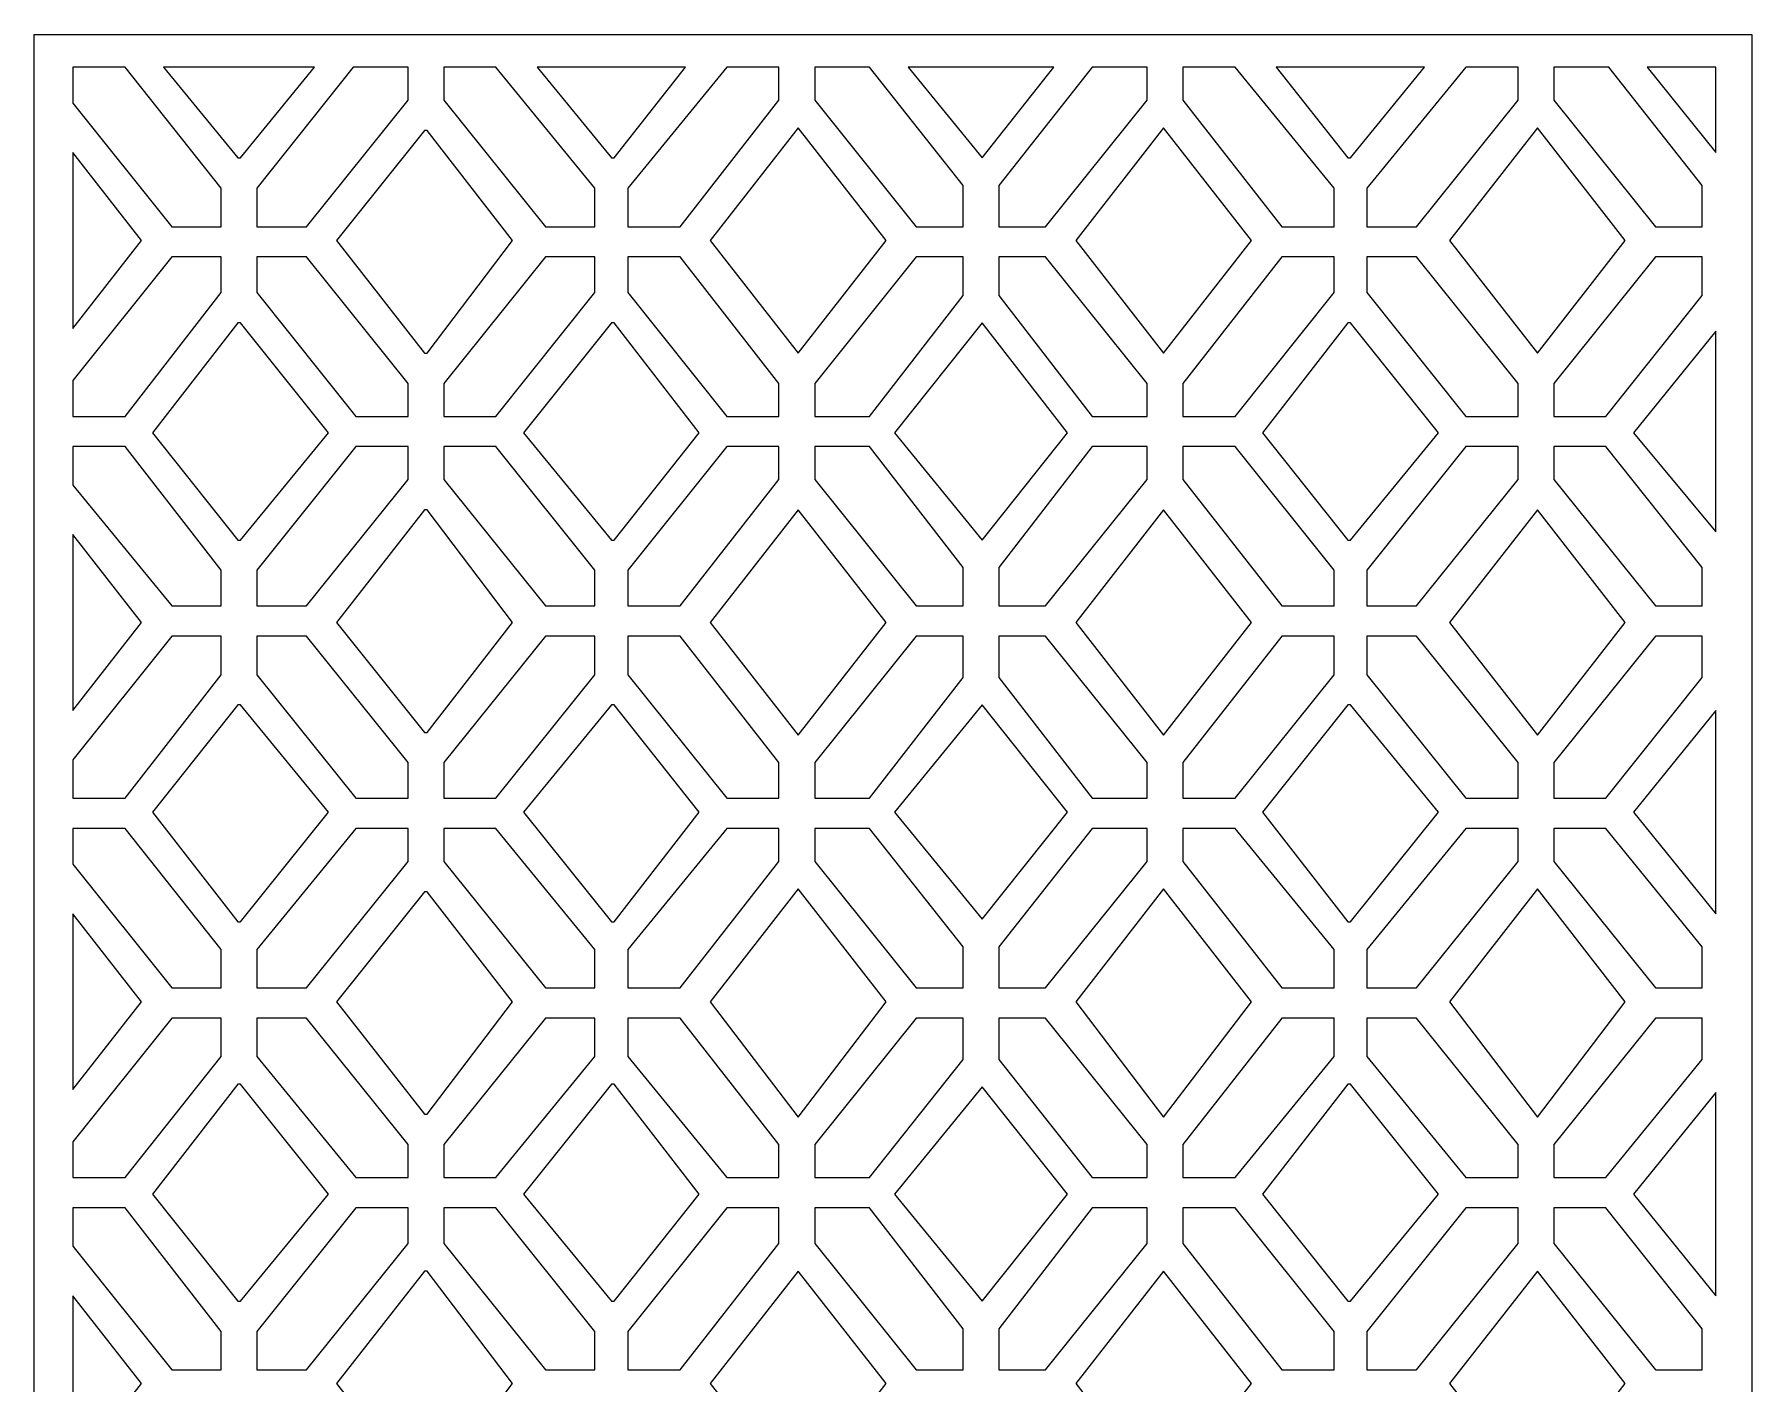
# Model space of a CAD drawing. Extents: x -66030 to 95157, y -13132 to 45879.
# Drawn here: x 37475 to 39916, y 26340 to 28258 of the extents above; entities that cross this region are included whole.
import ezdxf

# ---------------------------------------------------------------- set-up
doc = ezdxf.new("R2010")
doc.units = 0
doc.header["$LTSCALE"] = 100
doc.header["$MEASUREMENT"] = 0
doc.layers.get('0').update_dxf_attribs({"linetype": 'CONTINUOUS'})

msp = doc.modelspace()

# ---------------------------------------------------------------- linework, layer by layer
at = {"lineweight": 0}
for points in [[(39916.1, 24422.6), (37474.8, 24422.6), (37474.8, 28258.2), (39916.1, 28258.2), (39916.1, 24422.6)], [(39916.1, 24422.6), (37474.8, 24422.6), (37474.8, 28258.2), (39916.1, 28258.2), (39916.1, 24422.6)], [(37670.1, 27984.8), (37740.4, 27984.8), (37740.4, 28039.5), (37603.7, 28211.4), (37529.5, 28211.4), (37529.5, 28160.6), (37670.1, 27984.8)], [(37670.1, 27984.8), (37740.4, 27984.8), (37740.4, 28039.5), (37603.7, 28211.4), (37529.5, 28211.4), (37529.5, 28160.6), (37670.1, 27984.8)], [(37658.4, 28211.4), (37763.9, 28082.5), (37767.8, 28082.5), (37873.2, 28211.4), (37658.4, 28211.4)], [(37658.4, 28211.4), (37763.9, 28082.5), (37767.8, 28082.5), (37873.2, 28211.4), (37658.4, 28211.4)], [(37861.5, 27984.8), (38006, 28164.5), (38006, 28211.4), (37927.9, 28211.4), (37791.2, 28039.5), (37791.2, 27984.8), (37861.5, 27984.8)], [(37861.5, 27984.8), (38006, 28164.5), (38006, 28211.4), (37927.9, 28211.4), (37791.2, 28039.5), (37791.2, 27984.8), (37861.5, 27984.8)], [(38201.3, 27984.8), (38271.6, 27984.8), (38271.6, 28039.5), (38131, 28211.4), (38056.8, 28211.4), (38056.8, 28164.5), (38201.3, 27984.8)], [(38201.3, 27984.8), (38271.6, 27984.8), (38271.6, 28039.5), (38131, 28211.4), (38056.8, 28211.4), (38056.8, 28164.5), (38201.3, 27984.8)], [(38189.6, 28211.4), (38295.1, 28082.5), (38299, 28082.5), (38400.5, 28211.4), (38189.6, 28211.4)], [(38189.6, 28211.4), (38295.1, 28082.5), (38299, 28082.5), (38400.5, 28211.4), (38189.6, 28211.4)], [(38392.7, 27984.8), (38533.3, 28164.5), (38533.3, 28211.4), (38459.1, 28211.4), (38318.5, 28039.5), (38318.5, 27984.8), (38392.7, 27984.8)], [(38392.7, 27984.8), (38533.3, 28164.5), (38533.3, 28211.4), (38459.1, 28211.4), (38318.5, 28039.5), (38318.5, 27984.8), (38392.7, 27984.8)], [(38728.6, 27984.8), (38795, 27984.8), (38795, 28043.4), (38662.2, 28211.4), (38584.1, 28211.4), (38584.1, 28164.5), (38728.6, 27984.8)], [(38728.6, 27984.8), (38795, 27984.8), (38795, 28043.4), (38662.2, 28211.4), (38584.1, 28211.4), (38584.1, 28164.5), (38728.6, 27984.8)], [(38716.9, 28211.4), (38822.4, 28082.5), (38923.9, 28211.4), (38716.9, 28211.4)], [(38716.9, 28211.4), (38822.4, 28082.5), (38923.9, 28211.4), (38716.9, 28211.4)], [(38912.2, 27984.8), (39056.7, 28164.5), (39056.7, 28211.4), (38978.6, 28211.4), (38845.8, 28043.4), (38845.8, 27984.8), (38912.2, 27984.8)], [(38912.2, 27984.8), (39056.7, 28164.5), (39056.7, 28211.4), (38978.6, 28211.4), (38845.8, 28043.4), (38845.8, 27984.8), (38912.2, 27984.8)], [(39248.1, 27984.8), (39322.4, 27984.8), (39322.4, 28039.5), (39181.7, 28211.4), (39107.5, 28211.4), (39107.5, 28164.5), (39248.1, 27984.8)], [(39248.1, 27984.8), (39322.4, 27984.8), (39322.4, 28039.5), (39181.7, 28211.4), (39107.5, 28211.4), (39107.5, 28164.5), (39248.1, 27984.8)], [(39240.3, 28211.4), (39341.9, 28082.5), (39345.8, 28082.5), (39451.2, 28211.4), (39240.3, 28211.4)], [(39240.3, 28211.4), (39341.9, 28082.5), (39345.8, 28082.5), (39451.2, 28211.4), (39240.3, 28211.4)], [(39439.5, 27984.8), (39584, 28164.5), (39584, 28211.4), (39509.8, 28211.4), (39369.2, 28039.5), (39369.2, 27984.8), (39439.5, 27984.8)], [(39439.5, 27984.8), (39584, 28164.5), (39584, 28211.4), (39509.8, 28211.4), (39369.2, 28039.5), (39369.2, 27984.8), (39439.5, 27984.8)], [(39779.3, 27984.8), (39845.7, 27984.8), (39845.7, 28043.4), (39712.9, 28211.4), (39634.8, 28211.4), (39634.8, 28164.5), (39779.3, 27984.8)], [(39779.3, 27984.8), (39845.7, 27984.8), (39845.7, 28043.4), (39712.9, 28211.4), (39634.8, 28211.4), (39634.8, 28164.5), (39779.3, 27984.8)], [(39767.6, 28211.4), (39865.3, 28090.3), (39865.3, 28211.4), (39767.6, 28211.4)], [(39767.6, 28211.4), (39865.3, 28090.3), (39865.3, 28211.4), (39767.6, 28211.4)], [(38560.7, 28125.4), (38435.7, 27965.3), (38560.7, 27805.1), (38685.7, 27965.3), (38560.7, 28125.4)], [(38560.7, 28125.4), (38435.7, 27965.3), (38560.7, 27805.1), (38685.7, 27965.3), (38560.7, 28125.4)], [(39080.2, 28125.4), (38955.2, 27965.3), (39080.2, 27805.1), (39205.2, 27965.3), (39080.2, 28125.4)], [(39080.2, 28125.4), (38955.2, 27965.3), (39080.2, 27805.1), (39205.2, 27965.3), (39080.2, 28125.4)], [(39611.4, 28125.4), (39486.4, 27965.3), (39611.4, 27805.1), (39736.4, 27965.3), (39611.4, 28125.4)], [(39611.4, 28125.4), (39486.4, 27965.3), (39611.4, 27805.1), (39736.4, 27965.3), (39611.4, 28125.4)], [(38033.4, 28121.5), (38029.5, 28121.5), (37904.5, 27965.3), (38029.5, 27805.1), (38033.4, 27805.1), (38154.5, 27965.3), (38033.4, 28121.5)], [(38033.4, 28121.5), (38029.5, 28121.5), (37904.5, 27965.3), (38029.5, 27805.1), (38033.4, 27805.1), (38154.5, 27965.3), (38033.4, 28121.5)], [(37529.5, 27840.3), (37627.2, 27965.3), (37529.5, 28090.3), (37529.5, 27840.3)], [(37529.5, 27840.3), (37627.2, 27965.3), (37529.5, 28090.3), (37529.5, 27840.3)], [(37740.4, 27941.9), (37670.1, 27941.9), (37529.5, 27766.1), (37529.5, 27715.3), (37603.7, 27715.3), (37740.4, 27891.1), (37740.4, 27941.9)], [(37740.4, 27941.9), (37670.1, 27941.9), (37529.5, 27766.1), (37529.5, 27715.3), (37603.7, 27715.3), (37740.4, 27891.1), (37740.4, 27941.9)], [(37791.2, 27941.9), (37791.2, 27891.1), (37931.8, 27715.3), (38006, 27715.3), (38006, 27762.2), (37861.5, 27941.9), (37791.2, 27941.9)], [(37791.2, 27941.9), (37791.2, 27891.1), (37931.8, 27715.3), (38006, 27715.3), (38006, 27762.2), (37861.5, 27941.9), (37791.2, 27941.9)], [(38271.6, 27941.9), (38201.3, 27941.9), (38056.8, 27762.2), (38056.8, 27715.3), (38131, 27715.3), (38271.6, 27891.1), (38271.6, 27941.9)], [(38271.6, 27941.9), (38201.3, 27941.9), (38056.8, 27762.2), (38056.8, 27715.3), (38131, 27715.3), (38271.6, 27891.1), (38271.6, 27941.9)], [(38318.5, 27941.9), (38318.5, 27891.1), (38459.1, 27715.3), (38533.3, 27715.3), (38533.3, 27762.2), (38392.7, 27941.9), (38318.5, 27941.9)], [(38318.5, 27941.9), (38318.5, 27891.1), (38459.1, 27715.3), (38533.3, 27715.3), (38533.3, 27762.2), (38392.7, 27941.9), (38318.5, 27941.9)], [(38795, 27941.9), (38728.6, 27941.9), (38584.1, 27762.2), (38584.1, 27715.3), (38662.2, 27715.3), (38795, 27887.2), (38795, 27941.9)], [(38795, 27941.9), (38728.6, 27941.9), (38584.1, 27762.2), (38584.1, 27715.3), (38662.2, 27715.3), (38795, 27887.2), (38795, 27941.9)], [(38845.8, 27941.9), (38845.8, 27887.2), (38978.6, 27715.3), (39056.7, 27715.3), (39056.7, 27762.2), (38912.2, 27941.9), (38845.8, 27941.9)], [(38845.8, 27941.9), (38845.8, 27887.2), (38978.6, 27715.3), (39056.7, 27715.3), (39056.7, 27762.2), (38912.2, 27941.9), (38845.8, 27941.9)], [(39322.4, 27941.9), (39248.1, 27941.9), (39107.5, 27762.2), (39107.5, 27715.3), (39181.7, 27715.3), (39322.4, 27891.1), (39322.4, 27941.9)], [(39322.4, 27941.9), (39248.1, 27941.9), (39107.5, 27762.2), (39107.5, 27715.3), (39181.7, 27715.3), (39322.4, 27891.1), (39322.4, 27941.9)], [(39369.2, 27941.9), (39369.2, 27891.1), (39509.8, 27715.3), (39584, 27715.3), (39584, 27762.2), (39439.5, 27941.9), (39369.2, 27941.9)], [(39369.2, 27941.9), (39369.2, 27891.1), (39509.8, 27715.3), (39584, 27715.3), (39584, 27762.2), (39439.5, 27941.9), (39369.2, 27941.9)], [(39845.7, 27941.9), (39779.3, 27941.9), (39634.8, 27762.2), (39634.8, 27715.3), (39709, 27715.3), (39845.7, 27887.2), (39845.7, 27941.9)], [(39845.7, 27941.9), (39779.3, 27941.9), (39634.8, 27762.2), (39634.8, 27715.3), (39709, 27715.3), (39845.7, 27887.2), (39845.7, 27941.9)], [(37892.8, 27691.9), (37767.8, 27848.1), (37763.9, 27848.1), (37642.8, 27691.9), (37763.9, 27539.5), (37767.8, 27539.5), (37892.8, 27691.9)], [(37892.8, 27691.9), (37767.8, 27848.1), (37763.9, 27848.1), (37642.8, 27691.9), (37763.9, 27539.5), (37767.8, 27539.5), (37892.8, 27691.9)], [(38170.1, 27691.9), (38295.1, 27539.5), (38299, 27539.5), (38420.1, 27691.9), (38299, 27848.1), (38295.1, 27848.1), (38170.1, 27691.9)], [(38170.1, 27691.9), (38295.1, 27539.5), (38299, 27539.5), (38420.1, 27691.9), (38299, 27848.1), (38295.1, 27848.1), (38170.1, 27691.9)], [(38697.4, 27691.9), (38822.4, 27539.5), (38943.5, 27691.9), (38822.4, 27848.1), (38697.4, 27691.9)], [(38697.4, 27691.9), (38822.4, 27539.5), (38943.5, 27691.9), (38822.4, 27848.1), (38697.4, 27691.9)], [(39220.8, 27691.9), (39341.9, 27539.5), (39345.8, 27539.5), (39470.8, 27691.9), (39345.8, 27848.1), (39341.9, 27848.1), (39220.8, 27691.9)], [(39220.8, 27691.9), (39341.9, 27539.5), (39345.8, 27539.5), (39470.8, 27691.9), (39345.8, 27848.1), (39341.9, 27848.1), (39220.8, 27691.9)], [(39865.3, 27836.4), (39748.1, 27691.9), (39865.3, 27551.3), (39865.3, 27836.4)], [(39865.3, 27836.4), (39748.1, 27691.9), (39865.3, 27551.3), (39865.3, 27836.4)], [(37740.4, 27445.8), (37740.4, 27496.6), (37603.7, 27672.3), (37529.5, 27672.3), (37529.5, 27617.7), (37670.1, 27445.8), (37740.4, 27445.8)], [(37740.4, 27445.8), (37740.4, 27496.6), (37603.7, 27672.3), (37529.5, 27672.3), (37529.5, 27617.7), (37670.1, 27445.8), (37740.4, 27445.8)], [(37791.2, 27445.8), (37861.5, 27445.8), (38006, 27625.5), (38006, 27672.3), (37931.8, 27672.3), (37791.2, 27496.6), (37791.2, 27445.8)], [(37791.2, 27445.8), (37861.5, 27445.8), (38006, 27625.5), (38006, 27672.3), (37931.8, 27672.3), (37791.2, 27496.6), (37791.2, 27445.8)], [(38271.6, 27445.8), (38271.6, 27496.6), (38131, 27672.3), (38056.8, 27672.3), (38056.8, 27625.5), (38201.3, 27445.8), (38271.6, 27445.8)], [(38271.6, 27445.8), (38271.6, 27496.6), (38131, 27672.3), (38056.8, 27672.3), (38056.8, 27625.5), (38201.3, 27445.8), (38271.6, 27445.8)], [(38318.5, 27445.8), (38392.7, 27445.8), (38533.3, 27625.5), (38533.3, 27672.3), (38459.1, 27672.3), (38318.5, 27496.6), (38318.5, 27445.8)], [(38318.5, 27445.8), (38392.7, 27445.8), (38533.3, 27625.5), (38533.3, 27672.3), (38459.1, 27672.3), (38318.5, 27496.6), (38318.5, 27445.8)], [(38795, 27445.8), (38795, 27500.5), (38662.2, 27672.3), (38584.1, 27672.3), (38584.1, 27625.5), (38728.6, 27445.8), (38795, 27445.8)], [(38795, 27445.8), (38795, 27500.5), (38662.2, 27672.3), (38584.1, 27672.3), (38584.1, 27625.5), (38728.6, 27445.8), (38795, 27445.8)], [(38845.8, 27445.8), (38912.2, 27445.8), (39056.7, 27625.5), (39056.7, 27672.3), (38978.6, 27672.3), (38845.8, 27500.5), (38845.8, 27445.8)], [(38845.8, 27445.8), (38912.2, 27445.8), (39056.7, 27625.5), (39056.7, 27672.3), (38978.6, 27672.3), (38845.8, 27500.5), (38845.8, 27445.8)], [(39322.4, 27445.8), (39322.4, 27496.6), (39181.7, 27672.3), (39107.5, 27672.3), (39107.5, 27625.5), (39248.1, 27445.8), (39322.4, 27445.8)], [(39322.4, 27445.8), (39322.4, 27496.6), (39181.7, 27672.3), (39107.5, 27672.3), (39107.5, 27625.5), (39248.1, 27445.8), (39322.4, 27445.8)], [(39369.2, 27445.8), (39439.5, 27445.8), (39584, 27625.5), (39584, 27672.3), (39509.8, 27672.3), (39369.2, 27496.6), (39369.2, 27445.8)], [(39369.2, 27445.8), (39439.5, 27445.8), (39584, 27625.5), (39584, 27672.3), (39509.8, 27672.3), (39369.2, 27496.6), (39369.2, 27445.8)], [(39845.7, 27445.8), (39845.7, 27500.5), (39709, 27672.3), (39634.8, 27672.3), (39634.8, 27625.5), (39779.3, 27445.8), (39845.7, 27445.8)], [(39845.7, 27445.8), (39845.7, 27500.5), (39709, 27672.3), (39634.8, 27672.3), (39634.8, 27625.5), (39779.3, 27445.8), (39845.7, 27445.8)], [(38033.4, 27582.5), (38029.5, 27582.5), (37904.5, 27422.4), (38029.5, 27266.1), (38033.4, 27266.1), (38154.5, 27422.4), (38033.4, 27582.5)], [(38033.4, 27582.5), (38029.5, 27582.5), (37904.5, 27422.4), (38029.5, 27266.1), (38033.4, 27266.1), (38154.5, 27422.4), (38033.4, 27582.5)], [(38560.7, 27262.2), (38685.7, 27422.4), (38560.7, 27582.5), (38435.7, 27422.4), (38560.7, 27262.2)], [(38560.7, 27262.2), (38685.7, 27422.4), (38560.7, 27582.5), (38435.7, 27422.4), (38560.7, 27262.2)], [(39080.2, 27262.2), (39205.2, 27422.4), (39080.2, 27582.5), (38955.2, 27422.4), (39080.2, 27262.2)], [(39080.2, 27262.2), (39205.2, 27422.4), (39080.2, 27582.5), (38955.2, 27422.4), (39080.2, 27262.2)], [(39611.4, 27262.2), (39736.4, 27422.4), (39611.4, 27582.5), (39486.4, 27422.4), (39611.4, 27262.2)], [(39611.4, 27262.2), (39736.4, 27422.4), (39611.4, 27582.5), (39486.4, 27422.4), (39611.4, 27262.2)], [(37529.5, 27297.4), (37627.2, 27422.4), (37529.5, 27547.3), (37529.5, 27297.4)], [(37529.5, 27297.4), (37627.2, 27422.4), (37529.5, 27547.3), (37529.5, 27297.4)], [(37670.1, 27402.8), (37529.5, 27227.1), (37529.5, 27172.4), (37603.7, 27172.4), (37740.4, 27348.1), (37740.4, 27402.8), (37670.1, 27402.8)], [(37670.1, 27402.8), (37529.5, 27227.1), (37529.5, 27172.4), (37603.7, 27172.4), (37740.4, 27348.1), (37740.4, 27402.8), (37670.1, 27402.8)], [(37861.5, 27402.8), (37791.2, 27402.8), (37791.2, 27348.1), (37931.8, 27172.4), (38006, 27172.4), (38006, 27223.2), (37861.5, 27402.8)], [(37861.5, 27402.8), (37791.2, 27402.8), (37791.2, 27348.1), (37931.8, 27172.4), (38006, 27172.4), (38006, 27223.2), (37861.5, 27402.8)], [(38201.3, 27402.8), (38056.8, 27223.2), (38056.8, 27172.4), (38131, 27172.4), (38271.6, 27348.1), (38271.6, 27402.8), (38201.3, 27402.8)], [(38201.3, 27402.8), (38056.8, 27223.2), (38056.8, 27172.4), (38131, 27172.4), (38271.6, 27348.1), (38271.6, 27402.8), (38201.3, 27402.8)], [(38392.7, 27402.8), (38318.5, 27402.8), (38318.5, 27348.1), (38459.1, 27172.4), (38533.3, 27172.4), (38533.3, 27223.2), (38392.7, 27402.8)], [(38392.7, 27402.8), (38318.5, 27402.8), (38318.5, 27348.1), (38459.1, 27172.4), (38533.3, 27172.4), (38533.3, 27223.2), (38392.7, 27402.8)], [(38728.6, 27402.8), (38584.1, 27223.2), (38584.1, 27172.4), (38662.2, 27172.4), (38795, 27344.2), (38795, 27402.8), (38728.6, 27402.8)], [(38728.6, 27402.8), (38584.1, 27223.2), (38584.1, 27172.4), (38662.2, 27172.4), (38795, 27344.2), (38795, 27402.8), (38728.6, 27402.8)], [(38912.2, 27402.8), (38845.8, 27402.8), (38845.8, 27344.2), (38978.6, 27172.4), (39056.7, 27172.4), (39056.7, 27223.2), (38912.2, 27402.8)], [(38912.2, 27402.8), (38845.8, 27402.8), (38845.8, 27344.2), (38978.6, 27172.4), (39056.7, 27172.4), (39056.7, 27223.2), (38912.2, 27402.8)], [(39248.1, 27402.8), (39107.5, 27223.2), (39107.5, 27172.4), (39181.7, 27172.4), (39322.4, 27348.1), (39322.4, 27402.8), (39248.1, 27402.8)], [(39248.1, 27402.8), (39107.5, 27223.2), (39107.5, 27172.4), (39181.7, 27172.4), (39322.4, 27348.1), (39322.4, 27402.8), (39248.1, 27402.8)], [(39439.5, 27402.8), (39369.2, 27402.8), (39369.2, 27348.1), (39509.8, 27172.4), (39584, 27172.4), (39584, 27223.2), (39439.5, 27402.8)], [(39439.5, 27402.8), (39369.2, 27402.8), (39369.2, 27348.1), (39509.8, 27172.4), (39584, 27172.4), (39584, 27223.2), (39439.5, 27402.8)], [(39779.3, 27402.8), (39634.8, 27223.2), (39634.8, 27172.4), (39709, 27172.4), (39845.7, 27344.2), (39845.7, 27402.8), (39779.3, 27402.8)], [(39779.3, 27402.8), (39634.8, 27223.2), (39634.8, 27172.4), (39709, 27172.4), (39845.7, 27344.2), (39845.7, 27402.8), (39779.3, 27402.8)], [(37642.8, 27152.8), (37763.9, 26996.6), (37767.8, 26996.6), (37892.8, 27152.8), (37767.8, 27305.2), (37763.9, 27305.2), (37642.8, 27152.8)], [(37642.8, 27152.8), (37763.9, 26996.6), (37767.8, 26996.6), (37892.8, 27152.8), (37767.8, 27305.2), (37763.9, 27305.2), (37642.8, 27152.8)], [(38420.1, 27152.8), (38299, 27305.2), (38295.1, 27305.2), (38170.1, 27152.8), (38295.1, 26996.6), (38299, 26996.6), (38420.1, 27152.8)], [(38420.1, 27152.8), (38299, 27305.2), (38295.1, 27305.2), (38170.1, 27152.8), (38295.1, 26996.6), (38299, 26996.6), (38420.1, 27152.8)], [(38943.5, 27152.8), (38822.4, 27305.2), (38697.4, 27152.8), (38822.4, 27000.5), (38943.5, 27152.8)], [(38943.5, 27152.8), (38822.4, 27305.2), (38697.4, 27152.8), (38822.4, 27000.5), (38943.5, 27152.8)], [(39470.8, 27152.8), (39345.8, 27305.2), (39341.9, 27305.2), (39220.8, 27152.8), (39341.9, 26996.6), (39345.8, 26996.6), (39470.8, 27152.8)], [(39470.8, 27152.8), (39345.8, 27305.2), (39341.9, 27305.2), (39220.8, 27152.8), (39341.9, 26996.6), (39345.8, 26996.6), (39470.8, 27152.8)], [(39865.3, 27297.4), (39748.1, 27152.8), (39865.3, 27008.3), (39865.3, 27297.4)], [(39865.3, 27297.4), (39748.1, 27152.8), (39865.3, 27008.3), (39865.3, 27297.4)], [(37529.5, 27078.6), (37670.1, 26902.9), (37740.4, 26902.9), (37740.4, 26957.5), (37603.7, 27129.4), (37529.5, 27129.4), (37529.5, 27078.6)], [(37529.5, 27078.6), (37670.1, 26902.9), (37740.4, 26902.9), (37740.4, 26957.5), (37603.7, 27129.4), (37529.5, 27129.4), (37529.5, 27078.6)], [(37931.8, 27129.4), (37791.2, 26957.5), (37791.2, 26902.9), (37861.5, 26902.9), (38006, 27082.5), (38006, 27129.4), (37931.8, 27129.4)], [(37931.8, 27129.4), (37791.2, 26957.5), (37791.2, 26902.9), (37861.5, 26902.9), (38006, 27082.5), (38006, 27129.4), (37931.8, 27129.4)], [(38131, 27129.4), (38056.8, 27129.4), (38056.8, 27082.5), (38201.3, 26902.9), (38271.6, 26902.9), (38271.6, 26957.5), (38131, 27129.4)], [(38131, 27129.4), (38056.8, 27129.4), (38056.8, 27082.5), (38201.3, 26902.9), (38271.6, 26902.9), (38271.6, 26957.5), (38131, 27129.4)], [(38533.3, 27129.4), (38459.1, 27129.4), (38318.5, 26957.5), (38318.5, 26902.9), (38392.7, 26902.9), (38533.3, 27082.5), (38533.3, 27129.4)], [(38533.3, 27129.4), (38459.1, 27129.4), (38318.5, 26957.5), (38318.5, 26902.9), (38392.7, 26902.9), (38533.3, 27082.5), (38533.3, 27129.4)], [(38662.2, 27129.4), (38584.1, 27129.4), (38584.1, 27082.5), (38728.6, 26902.9), (38795, 26902.9), (38795, 26961.5), (38662.2, 27129.4)], [(38662.2, 27129.4), (38584.1, 27129.4), (38584.1, 27082.5), (38728.6, 26902.9), (38795, 26902.9), (38795, 26961.5), (38662.2, 27129.4)], [(39056.7, 27129.4), (38978.6, 27129.4), (38845.8, 26961.5), (38845.8, 26902.9), (38912.2, 26902.9), (39056.7, 27082.5), (39056.7, 27129.4)], [(39056.7, 27129.4), (38978.6, 27129.4), (38845.8, 26961.5), (38845.8, 26902.9), (38912.2, 26902.9), (39056.7, 27082.5), (39056.7, 27129.4)], [(39181.7, 27129.4), (39107.5, 27129.4), (39107.5, 27082.5), (39248.1, 26902.9), (39322.4, 26902.9), (39322.4, 26957.5), (39181.7, 27129.4)], [(39181.7, 27129.4), (39107.5, 27129.4), (39107.5, 27082.5), (39248.1, 26902.9), (39322.4, 26902.9), (39322.4, 26957.5), (39181.7, 27129.4)], [(39584, 27129.4), (39509.8, 27129.4), (39369.2, 26957.5), (39369.2, 26902.9), (39439.5, 26902.9), (39584, 27082.5), (39584, 27129.4)], [(39584, 27129.4), (39509.8, 27129.4), (39369.2, 26957.5), (39369.2, 26902.9), (39439.5, 26902.9), (39584, 27082.5), (39584, 27129.4)], [(39779.3, 26902.9), (39845.7, 26902.9), (39845.7, 26961.5), (39709, 27129.4), (39634.8, 27129.4), (39634.8, 27082.5), (39779.3, 26902.9)], [(39779.3, 26902.9), (39845.7, 26902.9), (39845.7, 26961.5), (39709, 27129.4), (39634.8, 27129.4), (39634.8, 27082.5), (39779.3, 26902.9)], [(38033.4, 27039.6), (38029.5, 27039.6), (37904.5, 26883.3), (38029.5, 26723.2), (38033.4, 26723.2), (38154.5, 26883.3), (38033.4, 27039.6)], [(38033.4, 27039.6), (38029.5, 27039.6), (37904.5, 26883.3), (38029.5, 26723.2), (38033.4, 26723.2), (38154.5, 26883.3), (38033.4, 27039.6)], [(38560.7, 27043.5), (38435.7, 26883.3), (38560.7, 26719.3), (38685.7, 26883.3), (38560.7, 27043.5)], [(38560.7, 27043.5), (38435.7, 26883.3), (38560.7, 26719.3), (38685.7, 26883.3), (38560.7, 27043.5)], [(39080.2, 27043.5), (38955.2, 26883.3), (39080.2, 26719.3), (39205.2, 26883.3), (39080.2, 27043.5)], [(39080.2, 27043.5), (38955.2, 26883.3), (39080.2, 26719.3), (39205.2, 26883.3), (39080.2, 27043.5)], [(39611.4, 27043.5), (39486.4, 26883.3), (39611.4, 26719.3), (39736.4, 26883.3), (39611.4, 27043.5)], [(39611.4, 27043.5), (39486.4, 26883.3), (39611.4, 26719.3), (39736.4, 26883.3), (39611.4, 27043.5)], [(37529.5, 26758.3), (37627.2, 26883.3), (37529.5, 27008.3), (37529.5, 26758.3)], [(37529.5, 26758.3), (37627.2, 26883.3), (37529.5, 27008.3), (37529.5, 26758.3)], [(37740.4, 26859.9), (37670.1, 26859.9), (37529.5, 26684.1), (37529.5, 26633.4), (37603.7, 26633.4), (37740.4, 26805.2), (37740.4, 26859.9)], [(37740.4, 26859.9), (37670.1, 26859.9), (37529.5, 26684.1), (37529.5, 26633.4), (37603.7, 26633.4), (37740.4, 26805.2), (37740.4, 26859.9)], [(37791.2, 26859.9), (37791.2, 26805.2), (37931.8, 26633.4), (38006, 26633.4), (38006, 26680.2), (37861.5, 26859.9), (37791.2, 26859.9)], [(37791.2, 26859.9), (37791.2, 26805.2), (37931.8, 26633.4), (38006, 26633.4), (38006, 26680.2), (37861.5, 26859.9), (37791.2, 26859.9)], [(38271.6, 26859.9), (38201.3, 26859.9), (38056.8, 26680.2), (38056.8, 26633.4), (38131, 26633.4), (38271.6, 26805.2), (38271.6, 26859.9)], [(38271.6, 26859.9), (38201.3, 26859.9), (38056.8, 26680.2), (38056.8, 26633.4), (38131, 26633.4), (38271.6, 26805.2), (38271.6, 26859.9)], [(38318.5, 26859.9), (38318.5, 26805.2), (38459.1, 26633.4), (38533.3, 26633.4), (38533.3, 26680.2), (38392.7, 26859.9), (38318.5, 26859.9)], [(38318.5, 26859.9), (38318.5, 26805.2), (38459.1, 26633.4), (38533.3, 26633.4), (38533.3, 26680.2), (38392.7, 26859.9), (38318.5, 26859.9)], [(38795, 26859.9), (38728.6, 26859.9), (38584.1, 26680.2), (38584.1, 26633.4), (38662.2, 26633.4), (38795, 26801.3), (38795, 26859.9)], [(38795, 26859.9), (38728.6, 26859.9), (38584.1, 26680.2), (38584.1, 26633.4), (38662.2, 26633.4), (38795, 26801.3), (38795, 26859.9)], [(38845.8, 26859.9), (38845.8, 26801.3), (38978.6, 26633.4), (39056.7, 26633.4), (39056.7, 26680.2), (38912.2, 26859.9), (38845.8, 26859.9)], [(38845.8, 26859.9), (38845.8, 26801.3), (38978.6, 26633.4), (39056.7, 26633.4), (39056.7, 26680.2), (38912.2, 26859.9), (38845.8, 26859.9)], [(39322.4, 26859.9), (39248.1, 26859.9), (39107.5, 26680.2), (39107.5, 26633.4), (39181.7, 26633.4), (39322.4, 26805.2), (39322.4, 26859.9)], [(39322.4, 26859.9), (39248.1, 26859.9), (39107.5, 26680.2), (39107.5, 26633.4), (39181.7, 26633.4), (39322.4, 26805.2), (39322.4, 26859.9)], [(39369.2, 26859.9), (39369.2, 26805.2), (39509.8, 26633.4), (39584, 26633.4), (39584, 26680.2), (39439.5, 26859.9), (39369.2, 26859.9)], [(39369.2, 26859.9), (39369.2, 26805.2), (39509.8, 26633.4), (39584, 26633.4), (39584, 26680.2), (39439.5, 26859.9), (39369.2, 26859.9)], [(39845.7, 26859.9), (39779.3, 26859.9), (39634.8, 26680.2), (39634.8, 26633.4), (39709, 26633.4), (39845.7, 26801.3), (39845.7, 26859.9)], [(39845.7, 26859.9), (39779.3, 26859.9), (39634.8, 26680.2), (39634.8, 26633.4), (39709, 26633.4), (39845.7, 26801.3), (39845.7, 26859.9)], [(37892.8, 26609.9), (37767.8, 26766.2), (37763.9, 26766.2), (37642.8, 26609.9), (37763.9, 26457.6), (37767.8, 26457.6), (37892.8, 26609.9)], [(37892.8, 26609.9), (37767.8, 26766.2), (37763.9, 26766.2), (37642.8, 26609.9), (37763.9, 26457.6), (37767.8, 26457.6), (37892.8, 26609.9)], [(38170.1, 26609.9), (38295.1, 26457.6), (38299, 26457.6), (38420.1, 26609.9), (38299, 26766.2), (38295.1, 26766.2), (38170.1, 26609.9)], [(38170.1, 26609.9), (38295.1, 26457.6), (38299, 26457.6), (38420.1, 26609.9), (38299, 26766.2), (38295.1, 26766.2), (38170.1, 26609.9)], [(38697.4, 26609.9), (38822.4, 26457.6), (38943.5, 26609.9), (38822.4, 26762.2), (38697.4, 26609.9)], [(38697.4, 26609.9), (38822.4, 26457.6), (38943.5, 26609.9), (38822.4, 26762.2), (38697.4, 26609.9)], [(39220.8, 26609.9), (39341.9, 26457.6), (39345.8, 26457.6), (39470.8, 26609.9), (39345.8, 26766.2), (39341.9, 26766.2), (39220.8, 26609.9)], [(39220.8, 26609.9), (39341.9, 26457.6), (39345.8, 26457.6), (39470.8, 26609.9), (39345.8, 26766.2), (39341.9, 26766.2), (39220.8, 26609.9)], [(39865.3, 26754.4), (39748.1, 26609.9), (39865.3, 26465.4), (39865.3, 26754.4)], [(39865.3, 26754.4), (39748.1, 26609.9), (39865.3, 26465.4), (39865.3, 26754.4)], [(37740.4, 26359.9), (37740.4, 26414.6), (37603.7, 26590.4), (37529.5, 26590.4), (37529.5, 26535.7), (37670.1, 26359.9), (37740.4, 26359.9)], [(37740.4, 26359.9), (37740.4, 26414.6), (37603.7, 26590.4), (37529.5, 26590.4), (37529.5, 26535.7), (37670.1, 26359.9), (37740.4, 26359.9)], [(37791.2, 26359.9), (37861.5, 26359.9), (38006, 26539.6), (38006, 26590.4), (37931.8, 26590.4), (37791.2, 26414.6), (37791.2, 26359.9)], [(37791.2, 26359.9), (37861.5, 26359.9), (38006, 26539.6), (38006, 26590.4), (37931.8, 26590.4), (37791.2, 26414.6), (37791.2, 26359.9)], [(38271.6, 26359.9), (38271.6, 26414.6), (38131, 26590.4), (38056.8, 26590.4), (38056.8, 26539.6), (38201.3, 26359.9), (38271.6, 26359.9)], [(38271.6, 26359.9), (38271.6, 26414.6), (38131, 26590.4), (38056.8, 26590.4), (38056.8, 26539.6), (38201.3, 26359.9), (38271.6, 26359.9)], [(38318.5, 26359.9), (38392.7, 26359.9), (38533.3, 26539.6), (38533.3, 26590.4), (38459.1, 26590.4), (38318.5, 26414.6), (38318.5, 26359.9)], [(38318.5, 26359.9), (38392.7, 26359.9), (38533.3, 26539.6), (38533.3, 26590.4), (38459.1, 26590.4), (38318.5, 26414.6), (38318.5, 26359.9)], [(38795, 26359.9), (38795, 26418.5), (38662.2, 26590.4), (38584.1, 26590.4), (38584.1, 26539.6), (38728.6, 26359.9), (38795, 26359.9)], [(38795, 26359.9), (38795, 26418.5), (38662.2, 26590.4), (38584.1, 26590.4), (38584.1, 26539.6), (38728.6, 26359.9), (38795, 26359.9)], [(38845.8, 26359.9), (38912.2, 26359.9), (39056.7, 26539.6), (39056.7, 26590.4), (38978.6, 26590.4), (38845.8, 26418.5), (38845.8, 26359.9)], [(38845.8, 26359.9), (38912.2, 26359.9), (39056.7, 26539.6), (39056.7, 26590.4), (38978.6, 26590.4), (38845.8, 26418.5), (38845.8, 26359.9)], [(39322.4, 26359.9), (39322.4, 26414.6), (39181.7, 26590.4), (39107.5, 26590.4), (39107.5, 26539.6), (39248.1, 26359.9), (39322.4, 26359.9)], [(39322.4, 26359.9), (39322.4, 26414.6), (39181.7, 26590.4), (39107.5, 26590.4), (39107.5, 26539.6), (39248.1, 26359.9), (39322.4, 26359.9)], [(39369.2, 26359.9), (39439.5, 26359.9), (39584, 26539.6), (39584, 26590.4), (39509.8, 26590.4), (39369.2, 26414.6), (39369.2, 26359.9)], [(39369.2, 26359.9), (39439.5, 26359.9), (39584, 26539.6), (39584, 26590.4), (39509.8, 26590.4), (39369.2, 26414.6), (39369.2, 26359.9)], [(39845.7, 26359.9), (39845.7, 26418.5), (39709, 26590.4), (39634.8, 26590.4), (39634.8, 26539.6), (39779.3, 26359.9), (39845.7, 26359.9)], [(39845.7, 26359.9), (39845.7, 26418.5), (39709, 26590.4), (39634.8, 26590.4), (39634.8, 26539.6), (39779.3, 26359.9), (39845.7, 26359.9)], [(38033.4, 26500.5), (38029.5, 26500.5), (37904.5, 26340.4), (38029.5, 26180.3), (38033.4, 26180.3), (38154.5, 26340.4), (38033.4, 26500.5)], [(38033.4, 26500.5), (38029.5, 26500.5), (37904.5, 26340.4), (38029.5, 26180.3), (38033.4, 26180.3), (38154.5, 26340.4), (38033.4, 26500.5)], [(38560.7, 26180.3), (38685.7, 26340.4), (38560.7, 26500.5), (38435.7, 26340.4), (38560.7, 26180.3)], [(38560.7, 26180.3), (38685.7, 26340.4), (38560.7, 26500.5), (38435.7, 26340.4), (38560.7, 26180.3)], [(39080.2, 26180.3), (39205.2, 26340.4), (39080.2, 26500.5), (38955.2, 26340.4), (39080.2, 26180.3)], [(39080.2, 26180.3), (39205.2, 26340.4), (39080.2, 26500.5), (38955.2, 26340.4), (39080.2, 26180.3)], [(39611.4, 26180.3), (39736.4, 26340.4), (39611.4, 26500.5), (39486.4, 26340.4), (39611.4, 26180.3)], [(39611.4, 26180.3), (39736.4, 26340.4), (39611.4, 26500.5), (39486.4, 26340.4), (39611.4, 26180.3)], [(37529.5, 26215.4), (37627.2, 26340.4), (37529.5, 26465.4), (37529.5, 26215.4)], [(37529.5, 26215.4), (37627.2, 26340.4), (37529.5, 26465.4), (37529.5, 26215.4)]]:
    msp.add_lwpolyline(points, close=True, dxfattribs=at)

doc.saveas('drawing.dxf')
